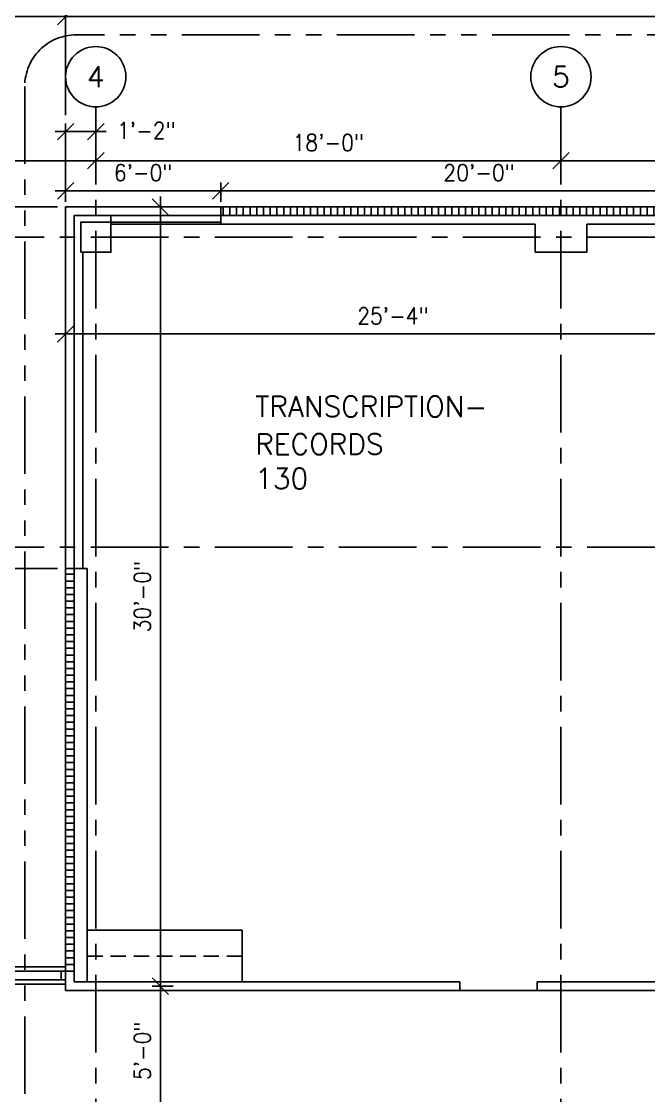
# Model space of a CAD drawing. Header units: inches. Extents: x 0 to 3828, y 0 to 2820.
# Drawn here: x 1104.5 to 1395.7, y 2059.2 to 2558.2 of the extents above; entities that cross this region are included whole.
import ezdxf
from ezdxf.enums import TextEntityAlignment as Align

# ---------------------------------------------------------------- set-up
doc = ezdxf.new("R2010")
doc.units = ezdxf.units.IN
doc.header["$LTSCALE"] = 28.8
doc.header["$MEASUREMENT"] = 0
for name, pattern in [('CENTER', [2, 1.25, -0.25, 0.25, -0.25]), ('HIDDEN', [0.375, 0.25, -0.125]), ('PHANTOM', [2.5, 1.25, -0.25, 0.25, -0.25, 0.25, -0.25])]:
    doc.linetypes.add(name, pattern=pattern)
for name, color, linetype in [('A-ANNO-DIMS', 1, 'Continuous'), ('A-ANNO-TEXT', 7, 'Continuous'), ('A-COLS', 1, 'Continuous'), ('A-DOOR', 6, 'Continuous'), ('A-FLOR-FURN', 74, 'Continuous'), ('A-GLAZ', 5, 'Continuous'), ('A-GRID', 1, 'CENTER'), ('A-WALL', 4, 'Continuous'), ('A-WALL-PATT', 9, 'Continuous')]:
    doc.layers.add(name, color=color, linetype=linetype)
doc.styles.add('RS', font='romans.shx', dxfattribs={"width": 0.9})
doc.dimstyles.new('RS', dxfattribs={"dimtxt": 0.18, "dimasz": 0.18, "dimexe": 0.18, "dimexo": 0.0625, "dimgap": 0.09, "dimtad": 0, "dimtih": 1, "dimtoh": 1, "dimdec": 4, "dimzin": 0, "dimdsep": 46, "dimtxsty": 'RS', "dimcen": 0.09, "dimclrt": 7, "dimadec": 0, "dimazin": 0, "dimtfac": 1, "dimtdec": 4, "dimtofl": 0, "dimtmove": 0, "dimatfit": 3, "dimfxl": 0, "dimtolj": 1, "dimtzin": 0, "dimarcsym": 0})
doc.dimstyles.get("Standard").update_dxf_attribs({"dimtxt": 0.18, "dimasz": 0.18, "dimexe": 0.18, "dimexo": 0.0625, "dimgap": 0.09, "dimtad": 0, "dimtih": 1, "dimtoh": 1, "dimdec": 4, "dimzin": 0, "dimdsep": 46, "dimtxsty": 'Standard', "dimcen": 0.09, "dimadec": 0, "dimazin": 0, "dimtfac": 1, "dimtdec": 4, "dimtofl": 0, "dimtmove": 0, "dimatfit": 3, "dimfxl": 0, "dimtolj": 1, "dimtzin": 0, "dimarcsym": 0})

# ---------------------------------------------------------------- blocks, each defined once
blk = doc.blocks.new('C007')
blk.add_lwpolyline([(-7, -7), (7, -7), (7, 7), (-7, 7)], close=True)
blk = doc.blocks.new('C001')
blk.add_circle((0, 0), 14)
blk = doc.blocks.new('_OBLIQUE')
at = {"color": 0, "linetype": 'ByBlock', "lineweight": -2}
blk.add_line((-0.5, -0.5), (0.5, 0.5), dxfattribs=at)
blk = doc.blocks.new('*D221')
at = {"layer": 'A-ANNO-DIMS', "color": 0}
blk.add_line((923, 2493.5), (1139, 2493.5), dxfattribs=at)
at = {"layer": 'Defpoints', "color": 0}
for p in [(923, 2493.5), (1139, 2493.5), (1139, 2493.5)]:
    blk.add_point(p, dxfattribs=at)
at = {"layer": 'A-ANNO-DIMS', "color": 0, "xscale": 7.68, "yscale": 7.68, "zscale": 7.68, "rotation": 180}
blk.add_blockref('_OBLIQUE', (923, 2493.5), dxfattribs=at)
at = {"layer": 'A-ANNO-DIMS', "color": 0, "xscale": 7.68, "yscale": 7.68, "zscale": 7.68}
blk.add_blockref('_OBLIQUE', (1139, 2493.5), dxfattribs=at)
at = {"layer": 'A-ANNO-DIMS', "color": 7, "insert": (1031, 2501.91), "char_height": 7.68, "attachment_point": 5, "style": 'RS'}
blk.add_mtext('\\A1;18\'-0"', dxfattribs=at)
blk = doc.blocks.new('*D78')
at = {"layer": 'A-ANNO-DIMS', "color": 0}
for p, q in [((1121.16, 2409.16), (1128.84, 2416.84)), ((1125, 2402.84), (1125, 2416.84)), ((1425.16, 2409.16), (1432.84, 2416.84)), ((1429, 2402.84), (1429, 2416.84)), ((1120.2, 2413), (1433.8, 2413))]:
    blk.add_line(p, q, dxfattribs=at)
at = {"layer": 'Defpoints', "color": 0}
for p in [(1429, 2413), (1125, 2399), (1429, 2399)]:
    blk.add_point(p, dxfattribs=at)
at = {"layer": 'A-ANNO-DIMS', "color": 7, "insert": (1277, 2421.41), "char_height": 7.68, "attachment_point": 5, "style": 'RS'}
blk.add_mtext('\\A1;25\'-4"', dxfattribs=at)
blk = doc.blocks.new('*D91')
at = {"layer": 'A-ANNO-DIMS', "color": 0}
for p, q in [((1172.84, 2468.16), (1165.16, 2475.84)), ((1169, 2476.8), (1169, 2105.2)), ((1185, 2472), (1165.16, 2472)), ((1172.84, 2106.16), (1165.16, 2113.84)), ((1175, 2110), (1165.16, 2110))]:
    blk.add_line(p, q, dxfattribs=at)
at = {"layer": 'Defpoints', "color": 0}
for p in [(1188.84, 2472), (1169, 2110), (1178.84, 2110)]:
    blk.add_point(p, dxfattribs=at)
at = {"layer": 'A-ANNO-DIMS', "color": 7, "insert": (1160.59, 2291), "char_height": 7.68, "attachment_point": 5, "rotation": 90, "style": 'RS'}
blk.add_mtext('\\A1;30\'-0"', dxfattribs=at)
blk = doc.blocks.new('*D93')
at = {"layer": 'A-ANNO-DIMS', "color": 0}
for p, q in [((1172.84, 2106.16), (1165.16, 2113.84)), ((1169, 2045.2), (1169, 2114.8)), ((1175, 2110), (1165.16, 2110)), ((1172.84, 2046.16), (1165.16, 2053.84)), ((1176.67, 2050), (1165.16, 2050))]:
    blk.add_line(p, q, dxfattribs=at)
at = {"layer": 'Defpoints', "color": 0}
for p in [(1169, 2110), (1178.84, 2110), (1180.51, 2050)]:
    blk.add_point(p, dxfattribs=at)
at = {"layer": 'A-ANNO-DIMS', "color": 7, "insert": (1160.59, 2080), "char_height": 7.68, "attachment_point": 5, "rotation": 90, "style": 'RS'}
blk.add_mtext('\\A1;5\'-0"', dxfattribs=at)
blk = doc.blocks.new('*D307')
at = {"layer": 'A-ANNO-DIMS', "color": 0}
for p, q in [((1096.34, 2468.16), (1088.66, 2475.84)), ((1092.5, 2476.8), (1092.5, 2299.2)), ((1121.16, 2472), (1088.66, 2472)), ((1096.34, 2300.16), (1088.66, 2307.84)), ((1121.16, 2304), (1088.66, 2304))]:
    blk.add_line(p, q, dxfattribs=at)
at = {"layer": 'Defpoints', "color": 0}
for p in [(1125, 2472), (1092.5, 2304), (1125, 2304)]:
    blk.add_point(p, dxfattribs=at)
at = {"layer": 'A-ANNO-DIMS', "color": 7, "insert": (1084.09, 2388), "char_height": 7.68, "attachment_point": 5, "rotation": 90, "style": 'RS'}
blk.add_mtext('\\A1;14\'-0"', dxfattribs=at)
blk = doc.blocks.new('*D308')
at = {"layer": 'A-ANNO-DIMS', "color": 0}
for p, q in [((1096.34, 2300.16), (1088.66, 2307.84)), ((1092.5, 2308.8), (1092.5, 2114.2)), ((1121.16, 2304), (1088.66, 2304)), ((1096.34, 2115.16), (1088.66, 2122.84)), ((1114.16, 2119), (1088.66, 2119))]:
    blk.add_line(p, q, dxfattribs=at)
at = {"layer": 'Defpoints', "color": 0}
for p in [(1125, 2304), (1092.5, 2119), (1118, 2119)]:
    blk.add_point(p, dxfattribs=at)
at = {"layer": 'A-ANNO-DIMS', "color": 7, "insert": (1084.09, 2211.5), "char_height": 7.68, "attachment_point": 5, "rotation": 90, "style": 'RS'}
blk.add_mtext('\\A1;15\'-4"', dxfattribs=at)
blk = doc.blocks.new('*D113')
at = {"layer": 'A-ANNO-DIMS', "color": 0}
for p, q in [((1121.16, 2475.67), (1128.84, 2483.35)), ((1125, 2474.35), (1125, 2483.35)), ((1193.16, 2475.67), (1200.84, 2483.35)), ((1197, 2474.35), (1197, 2483.35)), ((1120.2, 2479.51), (1201.8, 2479.51))]:
    blk.add_line(p, q, dxfattribs=at)
at = {"layer": 'Defpoints', "color": 0}
for p in [(1197, 2479.51), (1125, 2470.51), (1197, 2470.51)]:
    blk.add_point(p, dxfattribs=at)
at = {"layer": 'A-ANNO-DIMS', "color": 7, "insert": (1161, 2487.92), "char_height": 7.68, "attachment_point": 5, "style": 'RS'}
blk.add_mtext('\\A1;6\'-0"', dxfattribs=at)
blk = doc.blocks.new('*D114')
at = {"layer": 'A-ANNO-DIMS', "color": 0}
for p, q in [((1193.16, 2475.67), (1200.84, 2483.35)), ((1197, 2474.35), (1197, 2483.35)), ((1433.16, 2475.67), (1440.84, 2483.35)), ((1437, 2474.35), (1437, 2483.35)), ((1192.2, 2479.51), (1441.8, 2479.51))]:
    blk.add_line(p, q, dxfattribs=at)
at = {"layer": 'Defpoints', "color": 0}
for p in [(1437, 2479.51), (1197, 2470.51), (1437, 2470.51)]:
    blk.add_point(p, dxfattribs=at)
at = {"layer": 'A-ANNO-DIMS', "color": 7, "insert": (1317, 2487.92), "char_height": 7.68, "attachment_point": 5, "style": 'RS'}
blk.add_mtext('\\A1;20\'-0"', dxfattribs=at)
blk = doc.blocks.new('*D118')
at = {"layer": 'A-ANNO-DIMS', "color": 0}
for p, q in [((1135.16, 2489.66), (1142.84, 2497.34)), ((1139, 2488.34), (1139, 2497.34)), ((1351.16, 2489.66), (1358.84, 2497.34)), ((1355, 2488.34), (1355, 2497.34)), ((1134.2, 2493.5), (1359.8, 2493.5))]:
    blk.add_line(p, q, dxfattribs=at)
at = {"layer": 'Defpoints', "color": 0}
for p in [(1355, 2493.5), (1139, 2484.5), (1355, 2484.5)]:
    blk.add_point(p, dxfattribs=at)
at = {"layer": 'A-ANNO-DIMS', "color": 7, "insert": (1247, 2501.91), "char_height": 7.68, "attachment_point": 5, "style": 'RS'}
blk.add_mtext('\\A1;18\'-0"', dxfattribs=at)
blk = doc.blocks.new('*D119')
at = {"layer": 'A-ANNO-DIMS', "color": 0}
for p, q in [((1351.16, 2489.66), (1358.84, 2497.34)), ((1355, 2488.34), (1355, 2497.34)), ((1567.16, 2489.66), (1574.84, 2497.34)), ((1571, 2488.34), (1571, 2497.34)), ((1350.2, 2493.5), (1575.8, 2493.5))]:
    blk.add_line(p, q, dxfattribs=at)
at = {"layer": 'Defpoints', "color": 0}
for p in [(1571, 2493.5), (1355, 2484.5), (1571, 2484.5)]:
    blk.add_point(p, dxfattribs=at)
at = {"layer": 'A-ANNO-DIMS', "color": 7, "insert": (1463, 2501.91), "char_height": 7.68, "attachment_point": 5, "style": 'RS'}
blk.add_mtext('\\A1;18\'-0"', dxfattribs=at)
blk = doc.blocks.new('*D309')
at = {"layer": 'A-ANNO-DIMS', "color": 0}
for p, q in [((1121.16, 2503.16), (1128.84, 2510.84)), ((1125, 2475.84), (1125, 2510.84)), ((1135.16, 2503.16), (1142.84, 2510.84)), ((1139, 2492.84), (1139, 2510.84)), ((1120.2, 2507), (1143.8, 2507))]:
    blk.add_line(p, q, dxfattribs=at)
at = {"layer": 'Defpoints', "color": 0}
for p in [(1139, 2507), (1139, 2489), (1125, 2472)]:
    blk.add_point(p, dxfattribs=at)
at = {"layer": 'A-ANNO-DIMS', "color": 7, "insert": (1162.5, 2507.5), "char_height": 7.68, "attachment_point": 5, "style": 'RS'}
blk.add_mtext('\\A1;1\'-2"', dxfattribs=at)
blk = doc.blocks.new('*D149')
at = {"layer": 'A-ANNO-DIMS', "color": 0}
for p, q in [((937, 2411.18), (937, 2564.34)), ((937, 2560.5), (1125, 2560.5)), ((1125, 2514.68), (1125, 2564.34))]:
    blk.add_line(p, q, dxfattribs=at)
at = {"layer": 'Defpoints', "color": 0}
for p in [(1125, 2560.5), (1125, 2510.84), (937, 2407.34)]:
    blk.add_point(p, dxfattribs=at)
at = {"layer": 'A-ANNO-DIMS', "color": 0, "xscale": 7.68, "yscale": 7.68, "zscale": 7.68, "rotation": 180}
blk.add_blockref('_OBLIQUE', (937, 2560.5), dxfattribs=at)
at = {"layer": 'A-ANNO-DIMS', "color": 0, "xscale": 7.68, "yscale": 7.68, "zscale": 7.68}
blk.add_blockref('_OBLIQUE', (1125, 2560.5), dxfattribs=at)
at = {"layer": 'A-ANNO-DIMS', "color": 7, "insert": (1031, 2568.91), "char_height": 7.68, "attachment_point": 5, "style": 'RS'}
blk.add_mtext('\\A1;15\'-8"', dxfattribs=at)
blk = doc.blocks.new('*D150')
at = {"layer": 'A-ANNO-DIMS', "color": 0}
for p, q in [((1125, 2514.68), (1125, 2564.34)), ((1125, 2560.5), (1801, 2560.5)), ((1801, 2514.68), (1801, 2564.34))]:
    blk.add_line(p, q, dxfattribs=at)
at = {"layer": 'Defpoints', "color": 0}
for p in [(1801, 2560.5), (1125, 2510.84), (1801, 2510.84)]:
    blk.add_point(p, dxfattribs=at)
at = {"layer": 'A-ANNO-DIMS', "color": 0, "xscale": 7.68, "yscale": 7.68, "zscale": 7.68, "rotation": 180}
blk.add_blockref('_OBLIQUE', (1125, 2560.5), dxfattribs=at)
at = {"layer": 'A-ANNO-DIMS', "color": 0, "xscale": 7.68, "yscale": 7.68, "zscale": 7.68}
blk.add_blockref('_OBLIQUE', (1801, 2560.5), dxfattribs=at)
at = {"layer": 'A-ANNO-DIMS', "color": 7, "insert": (1463, 2568.91), "char_height": 7.68, "attachment_point": 5, "style": 'RS'}
blk.add_mtext('\\A1;56\'-4"', dxfattribs=at)

msp = doc.modelspace()

# ---------------------------------------------------------------- hatches: boundary and pattern name
at = {"layer": 'A-WALL-PATT'}
h = msp.add_hatch(dxfattribs=at)
h.set_pattern_fill('ANSI31', color=256, scale=25, angle=45, style=0)
h.set_pattern_definition([(90, (-655, -83), (-3.125, 7e-16), [])])
h.paths.add_polyline_path([(1355, 2472), (1197, 2472), (1197, 2468), (1355, 2468)])
h.paths.add_polyline_path([(1437, 2472), (1355, 2472), (1355, 2468), (1437, 2468)])
h = msp.add_hatch(dxfattribs=at)
h.set_pattern_fill('ANSI31', color=256, scale=25, angle=135, style=0)
h.set_pattern_definition([(180, (-655, -83), (-7e-16, -3.125), [])])
h.paths.add_polyline_path([(1129, 2304), (1125, 2304), (1125, 2117), (1129, 2117)])

# ---------------------------------------------------------------- linework, layer by layer
at = {"layer": 'A-ANNO-TEXT', "linetype": 'PHANTOM'}
msp.add_lwpolyline([(1130, 1419), (1791, 1419, 0.414213562), (1815, 1443), (1815, 2528, 0.414213562), (1791, 2552), (1130, 2552, 0.414213562), (1106, 2528), (1106, 1443, 0.414213562)], format="xyb", close=True, dxfattribs=at)
at = {"layer": 'A-DOOR'}
msp.add_line((1344, 2108), (1308, 2108), dxfattribs=at)
at = {"layer": 'A-FLOR-FURN'}
for p, q in [((1135, 2136), (1207, 2136)), ((1207, 2136), (1207, 2112))]:
    msp.add_line(p, q, dxfattribs=at)
at = {"layer": 'A-FLOR-FURN', "linetype": 'HIDDEN'}
msp.add_line((1207, 2124), (1135, 2124), dxfattribs=at)
at = {"layer": 'A-GLAZ'}
for p, q in [((975, 2117), (1125, 2117)), ((977, 2119), (1125, 2119)), ((1123, 2113), (1123, 2117)), ((977, 2113), (1125, 2113)), ((977, 2111), (1125, 2111))]:
    msp.add_line(p, q, dxfattribs=at)
at = {"layer": 'A-GRID'}
for p, q in [((1139, 2518.5), (1139, 1325.5)), ((1355, 2518.5), (1355, 1144)), ((2785.5, 2458), (135.5, 2458)), ((2785.5, 2314), (135.5, 2314))]:
    msp.add_line(p, q, dxfattribs=at)
at = {"layer": 'A-WALL'}
for p, q in [((1437, 2472), (1125, 2472)), ((1125, 2108), (1125, 2472)), ((1197, 2464), (1197, 2472)), ((1437, 2468), (1129, 2468)), ((1129, 2112), (1129, 2468)), ((1146, 2465), (1146, 2468)), ((1146, 2465), (1197, 2465)), ((1343, 2464), (1146, 2464)), ((1343, 2464), (1343, 2451)), ((1367, 2464), (1367, 2451)), ((1427, 2464), (1367, 2464)), ((1133, 2304), (1133, 2451)), ((1343, 2451), (1367, 2451)), ((1135, 2304), (1125, 2304)), ((1135, 2112), (1135, 2304)), ((1125, 2117), (1129, 2117)), ((1129, 2112), (1308, 2112)), ((1308, 2108), (1308, 2112)), ((1344, 2112), (1427, 2112)), ((1344, 2108), (1344, 2112)), ((1125, 2108), (1308, 2108)), ((1344, 2108), (1451, 2108))]:
    msp.add_line(p, q, dxfattribs=at)

# ---------------------------------------------------------------- block references
at = {"layer": 'A-ANNO-TEXT'}
for p in [(1139, 2532.5), (1355, 2532.5)]:
    msp.add_blockref('C001', p, dxfattribs=at)
at = {"layer": 'A-COLS'}
msp.add_blockref('C007', (1139, 2458), dxfattribs=at)

# ---------------------------------------------------------------- texts
at = {"layer": 'A-ANNO-TEXT', "style": 'RS'}
for s, p in [('4', (1139, 2532.5)), ('5', (1355, 2532.5))]:
    msp.add_text(s, height=9.6, dxfattribs=at).set_placement(p, align=Align.MIDDLE)
for s, p in [('TRANSCRIPTION-', (1213, 2374.5)), ('RECORDS', (1213, 2357)), ('130', (1213, 2341))]:
    msp.add_text(s, height=9.6, dxfattribs=at).set_placement(p)

# ---------------------------------------------------------------- dimensions: what is measured, and where the dimension line sits
at = {"layer": 'A-ANNO-DIMS'}
for base, p1, p2, dimstyle, override, picture, middle in [((1125, 2560.5), (937, 2407.34), (1125, 2510.84), 'Standard', {"dimscale": 96, "dimtxt": 0.08, "dimasz": 0.08, "dimexe": 0.04, "dimexo": 0.04, "dimgap": 0.04, "dimtad": 1, "dimtih": 0, "dimtoh": 0, "dimzin": 3, "dimlunit": 4, "dimtxsty": 'RS', "dimblk": 'OBLIQUE', "dimclrt": 7, "dimtofl": 1, "dimtmove": 2}, '*D149', (1031, 2568.91143)), ((1801, 2560.5), (1125, 2510.84), (1801, 2510.84), 'Standard', {"dimscale": 96, "dimtxt": 0.08, "dimasz": 0.08, "dimexe": 0.04, "dimexo": 0.04, "dimgap": 0.04, "dimtad": 1, "dimtih": 0, "dimtoh": 0, "dimzin": 3, "dimlunit": 4, "dimtxsty": 'RS', "dimblk": 'OBLIQUE', "dimclrt": 7, "dimtofl": 1, "dimtmove": 2}, '*D150', (1463, 2568.91143)), ((1139, 2493.5), (923, 2493.5), (1139, 2493.5), 'Standard', {"dimscale": 96, "dimtxt": 0.08, "dimasz": 0.08, "dimexe": 0.04, "dimexo": 0.04, "dimgap": 0.04, "dimtad": 1, "dimtih": 0, "dimtoh": 0, "dimzin": 3, "dimlunit": 4, "dimtxsty": 'RS', "dimblk": 'OBLIQUE', "dimclrt": 7, "dimtofl": 1, "dimtmove": 2}, '*D221', (1031, 2501.91143)), ((1355, 2493.5), (1139, 2484.5), (1355, 2484.5), 'RS', {"dimscale": 96, "dimtxt": 0.08, "dimasz": 0.08, "dimexe": 0.04, "dimexo": 0.04, "dimgap": 0.04, "dimtad": 1, "dimtih": 0, "dimtoh": 0, "dimzin": 7, "dimlunit": 4, "dimtsz": 0.04, "dimdle": 0.05, "dimtmove": 2}, '*D118', (1247, 2501.91143)), ((1571, 2493.5), (1355, 2484.5), (1571, 2484.5), 'RS', {"dimscale": 96, "dimtxt": 0.08, "dimasz": 0.08, "dimexe": 0.04, "dimexo": 0.04, "dimgap": 0.04, "dimtad": 1, "dimtih": 0, "dimtoh": 0, "dimzin": 7, "dimlunit": 4, "dimtsz": 0.04, "dimdle": 0.05, "dimtmove": 2}, '*D119', (1463, 2501.91143)), ((1197, 2479.50874), (1125, 2470.50874), (1197, 2470.50874), 'RS', {"dimscale": 96, "dimtxt": 0.08, "dimasz": 0.08, "dimexe": 0.04, "dimexo": 0.04, "dimgap": 0.04, "dimtad": 1, "dimtih": 0, "dimtoh": 0, "dimzin": 7, "dimlunit": 4, "dimtsz": 0.04, "dimdle": 0.05, "dimtmove": 2}, '*D113', (1161, 2487.92017)), ((1437, 2479.50874), (1197, 2470.50874), (1437, 2470.50874), 'RS', {"dimscale": 96, "dimtxt": 0.08, "dimasz": 0.08, "dimexe": 0.04, "dimexo": 0.04, "dimgap": 0.04, "dimtad": 1, "dimtih": 0, "dimtoh": 0, "dimzin": 7, "dimlunit": 4, "dimtsz": 0.04, "dimdle": 0.05, "dimtmove": 2}, '*D114', (1317, 2487.92017)), ((1429, 2413), (1125, 2399), (1429, 2399), 'RS', {"dimscale": 96, "dimtxt": 0.08, "dimasz": 0.08, "dimexe": 0.04, "dimexo": 0.04, "dimgap": 0.04, "dimtad": 1, "dimtih": 0, "dimtoh": 0, "dimzin": 7, "dimlunit": 4, "dimtsz": 0.04, "dimdle": 0.05, "dimtmove": 2}, '*D78', (1277, 2421.41143))]:
    dim = msp.add_linear_dim(base=base, p1=p1, p2=p2, dimstyle=dimstyle, override=override, dxfattribs=at)
    dim.commit()
    dim.dimension.update_dxf_attribs({"geometry": picture, "text_midpoint": middle})
dim = msp.add_linear_dim(base=(1139, 2507), p1=(1125, 2472), p2=(1139, 2489), dimstyle='RS', override={"dimscale": 96, "dimtxt": 0.08, "dimasz": 0.08, "dimexe": 0.04, "dimexo": 0.04, "dimgap": 0.04, "dimtad": 1, "dimtih": 0, "dimtoh": 0, "dimzin": 7, "dimlunit": 4, "dimtsz": 0.04, "dimdle": 0.05, "dimtmove": 2}, dxfattribs=at)
dim.commit()
dim.dimension.update_dxf_attribs({"geometry": '*D309', "text_midpoint": (1162.5, 2507.5), "dimtype": 160})
for base, p1, p2, angle, picture, middle in [((1092.5, 2304), (1125, 2472), (1125, 2304), 90, '*D307', (1084.08857, 2388)), ((1169, 2110), (1180.50667, 2050), (1178.84, 2110), 270, '*D93', (1160.58857, 2080))]:
    dim = msp.add_linear_dim(base=base, p1=p1, p2=p2, angle=angle, dimstyle='RS', override={"dimscale": 96, "dimtxt": 0.08, "dimasz": 0.08, "dimexe": 0.04, "dimexo": 0.04, "dimgap": 0.04, "dimtad": 1, "dimtih": 0, "dimtoh": 0, "dimzin": 7, "dimlunit": 4, "dimtsz": 0.04, "dimdle": 0.05, "dimtmove": 2}, dxfattribs=at)
    dim.commit()
    dim.dimension.update_dxf_attribs({"geometry": picture, "text_midpoint": middle})
for base, p1, p2, text, picture, middle in [((1169, 2110), (1188.84, 2472), (1178.84, 2110), '30\'-0"', '*D91', (1160.58857, 2291)), ((1092.5, 2119), (1125, 2304), (1118, 2119), '15\'-4"', '*D308', (1084.08857, 2211.5))]:
    dim = msp.add_linear_dim(base=base, p1=p1, p2=p2, angle=90, text=text, dimstyle='RS', override={"dimscale": 96, "dimtxt": 0.08, "dimasz": 0.08, "dimexe": 0.04, "dimexo": 0.04, "dimgap": 0.04, "dimtad": 1, "dimtih": 0, "dimtoh": 0, "dimzin": 7, "dimlunit": 4, "dimtsz": 0.04, "dimdle": 0.05, "dimtmove": 2}, dxfattribs=at)
    dim.commit()
    dim.dimension.update_dxf_attribs({"geometry": picture, "text_midpoint": middle})

doc.saveas('drawing.dxf')
